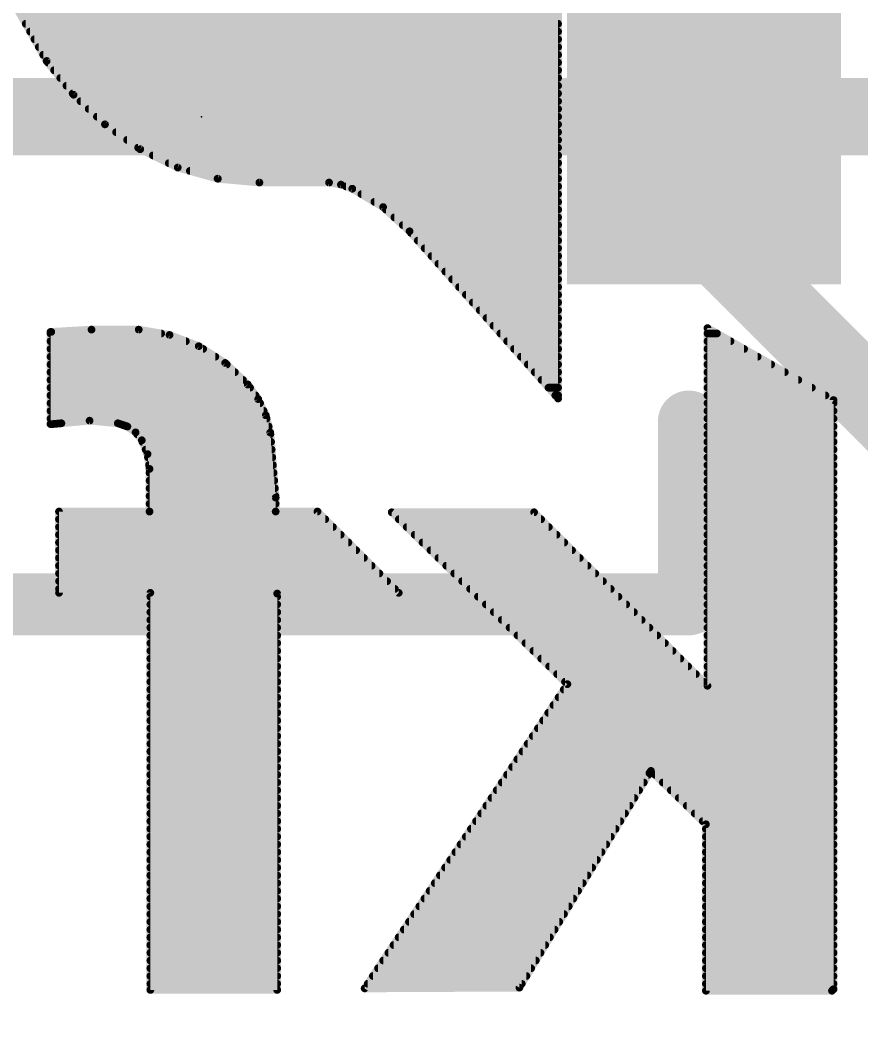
# Model space of a CAD drawing. Extents: x -0.1 to 29.3, y -0.1 to 15.4.
# Drawn here: x 15.914 to 18.675, y 8.476 to 11.748 of the extents above; entities that cross this region are included whole.
import ezdxf

# ---------------------------------------------------------------- set-up
doc = ezdxf.new("R2010")
doc.units = 0
for name, color, linetype in [('1', 12, 'CONTINUOUS'), ('16', 132, 'CONTINUOUS'), ('21', 41, 'CONTINUOUS'), ('22', 40, 'CONTINUOUS'), ('23', 53, 'CONTINUOUS')]:
    doc.layers.add(name, color=color, linetype=linetype)

# ---------------------------------------------------------------- blocks, each defined once
blk = doc.blocks.new('RECT')
blk.add_solid([(-0.5, -0.5), (0.5, -0.5), (-0.5, 0.5), (0.5, 0.5)])

msp = doc.modelspace()

# ---------------------------------------------------------------- linework, layer by layer
at = {"layer": '1', "const_width": 0.254}
msp.add_lwpolyline([(19.67, 11.43), (18.16, 11.43)], dxfattribs=at)
at = {"layer": '1', "const_width": 0.127}
msp.add_lwpolyline([(18.16, 11.4935, 1), (18.16, 11.3665)], format="xyb", dxfattribs=at)
at = {"layer": '16', "const_width": 0.254}
for points in [[(13.589, 11.43), (17.78, 11.43)], [(17.78, 11.43), (24.13, 5.08)]]:
    msp.add_lwpolyline(points, dxfattribs=at)
at = {"layer": '16', "const_width": 0.127}
for points in [[(17.8249, 11.4749, 1), (17.7351, 11.3851)], [(17.78, 11.3665, 1), (17.78, 11.4935)]]:
    msp.add_lwpolyline(points, format="xyb", dxfattribs=at)
at = {"layer": '21', "const_width": 0.2032}
for points in [[(18.11, 10.43), (18.11, 9.83)], [(18.11, 9.83), (14.91, 9.83)]]:
    msp.add_lwpolyline(points, dxfattribs=at)
at = {"layer": '21', "const_width": 0.1016}
for points in [[(18.1608, 10.43, 1), (18.0592, 10.43)], [(18.11, 9.7792, 1), (18.11, 9.8808)], [(18.0592, 9.83, 1), (18.1608, 9.83)]]:
    msp.add_lwpolyline(points, format="xyb", dxfattribs=at)
at = {"layer": '22', "const_width": 0.0254}
for points in [[(17.6809, 12.0218), (17.6809, 10.5054)], [(16.002, 11.6129), (15.9073, 11.781)], [(15.919, 11.7602), (17.6809, 11.7602)], [(15.9333, 11.7348), (17.6809, 11.7348)], [(15.9476, 11.7094), (17.6809, 11.7094)], [(15.962, 11.684), (17.6809, 11.684)], [(15.9763, 11.6586), (17.6809, 11.6586)], [(15.9906, 11.6332), (17.6809, 11.6332)], [(16.0904, 11.5022), (16.002, 11.6129)], [(16.0061, 11.6078), (17.6809, 11.6078)], [(16.0264, 11.5824), (17.6809, 11.5824)], [(16.0467, 11.557), (17.6809, 11.557)], [(16.067, 11.5316), (17.6809, 11.5316)], [(16.0873, 11.5062), (17.6809, 11.5062)], [(16.1936, 11.405), (16.0904, 11.5022)], [(16.1132, 11.4808), (17.6809, 11.4808)], [(16.1401, 11.4554), (17.6809, 11.4554)], [(16.1671, 11.43), (17.6809, 11.43)], [(16.3093, 11.3233), (16.1936, 11.405)], [(16.1942, 11.4046), (17.6809, 11.4046)], [(16.2301, 11.3792), (17.6809, 11.3792)], [(16.2661, 11.3538), (17.6809, 11.3538)], [(16.3021, 11.3284), (17.6809, 11.3284)], [(16.4323, 11.2633), (16.3093, 11.3233)], [(16.3509, 11.303), (17.6809, 11.303)], [(16.403, 11.2776), (17.6809, 11.2776)], [(16.5642, 11.2265), (16.4323, 11.2633)], [(16.4721, 11.2522), (17.6809, 11.2522)], [(16.5631, 11.2268), (17.6809, 11.2268)], [(16.7005, 11.2141), (16.5642, 11.2265)], [(16.9291, 11.2141), (16.7005, 11.2141)], [(16.9681, 11.2073), (16.9291, 11.2141)], [(17.0053, 11.1938), (16.9681, 11.2073)], [(16.9843, 11.2014), (17.6809, 11.2014)], [(17.1065, 11.1336), (17.0053, 11.1938)], [(17.0352, 11.176), (17.6809, 11.176)], [(17.078, 11.1506), (17.6809, 11.1506)], [(17.1933, 11.0541), (17.1065, 11.1336)], [(17.1157, 11.1252), (17.6809, 11.1252)], [(17.1434, 11.0998), (17.6809, 11.0998)], [(17.1711, 11.0744), (17.6809, 11.0744)], [(17.6809, 10.5054), (17.1933, 11.0541)], [(17.1978, 11.049), (17.6809, 11.049)], [(17.2204, 11.0236), (17.6809, 11.0236)], [(17.243, 10.9982), (17.6809, 10.9982)], [(17.2656, 10.9728), (17.6809, 10.9728)], [(17.2881, 10.9474), (17.6809, 10.9474)], [(17.3107, 10.922), (17.6809, 10.922)], [(17.3333, 10.8966), (17.6809, 10.8966)], [(17.3558, 10.8712), (17.6809, 10.8712)], [(17.3784, 10.8458), (17.6809, 10.8458)], [(17.401, 10.8204), (17.6809, 10.8204)], [(17.4236, 10.795), (17.6809, 10.795)], [(17.4461, 10.7696), (17.6809, 10.7696)], [(16.0172, 10.7239), (16.0147, 10.7239)], [(16.0147, 10.7239), (16.0147, 10.4216)], [(16.0147, 10.7188), (16.378, 10.7188)], [(16.1493, 10.7315), (16.0172, 10.7239)], [(16.3043, 10.7315), (16.1493, 10.7315)], [(16.4055, 10.7141), (16.3043, 10.7315)], [(17.4687, 10.7442), (17.6809, 10.7442)], [(17.4913, 10.7188), (17.6809, 10.7188)], [(18.5852, 10.5004), (18.1712, 10.7366)], [(18.1712, 10.7366), (18.1712, 9.5631)], [(18.1712, 10.7188), (18.2024, 10.7188)], [(16.0147, 10.6934), (16.4591, 10.6934)], [(16.5014, 10.6771), (16.4055, 10.7141)], [(17.5138, 10.6934), (17.6809, 10.6934)], [(18.1712, 10.6934), (18.2469, 10.6934)], [(16.0147, 10.668), (16.5158, 10.668)], [(16.5881, 10.6221), (16.5014, 10.6771)], [(17.5364, 10.668), (17.6809, 10.668)], [(18.1712, 10.668), (18.2914, 10.668)], [(16.0147, 10.6426), (16.5558, 10.6426)], [(16.6624, 10.5512), (16.5881, 10.6221)], [(17.559, 10.6426), (17.6809, 10.6426)], [(18.1712, 10.6426), (18.336, 10.6426)], [(16.0147, 10.6172), (16.5933, 10.6172)], [(16.0147, 10.5918), (16.6199, 10.5918)], [(17.5816, 10.6172), (17.6809, 10.6172)], [(17.6041, 10.5918), (17.6809, 10.5918)], [(18.1712, 10.6172), (18.3805, 10.6172)], [(18.1712, 10.5918), (18.425, 10.5918)], [(16.0147, 10.5664), (16.6465, 10.5664)], [(17.6267, 10.5664), (17.6809, 10.5664)], [(18.1712, 10.5664), (18.4695, 10.5664)], [(16.0147, 10.541), (16.6697, 10.541)], [(16.6964, 10.5035), (16.6624, 10.5512)], [(17.6493, 10.541), (17.6809, 10.541)], [(18.1712, 10.541), (18.514, 10.541)], [(16.0147, 10.5156), (16.6878, 10.5156)], [(16.0147, 10.4902), (16.7026, 10.4902)], [(16.7213, 10.4504), (16.6964, 10.5035)], [(17.6718, 10.5156), (17.6809, 10.5156)], [(18.1712, 10.5156), (18.5586, 10.5156)], [(18.1712, 10.4902), (18.5852, 10.4902)], [(18.5852, 8.5674), (18.5852, 10.5004)], [(16.0147, 10.4648), (16.7145, 10.4648)], [(18.1712, 10.4648), (18.5852, 10.4648)], [(16.0147, 10.4394), (16.7241, 10.4394)], [(16.0223, 10.4216), (16.0503, 10.4242)], [(16.0503, 10.4242), (16.143, 10.4328)], [(16.143, 10.4328), (16.2357, 10.4242)], [(16.2357, 10.4242), (16.267, 10.4135)], [(16.7361, 10.3937), (16.7213, 10.4504)], [(18.1712, 10.4394), (18.5852, 10.4394)], [(16.0147, 10.4216), (16.0223, 10.4216)], [(16.2655, 10.414), (16.7308, 10.414)], [(16.267, 10.4135), (16.294, 10.3943)], [(16.294, 10.3943), (16.3144, 10.3683)], [(16.7538, 10.1803), (16.7361, 10.3937)], [(18.1712, 10.414), (18.5852, 10.414)], [(16.2985, 10.3886), (16.7365, 10.3886)], [(16.3144, 10.3683), (16.3332, 10.3229)], [(16.3165, 10.3632), (16.7386, 10.3632)], [(18.1712, 10.3886), (18.5852, 10.3886)], [(18.1712, 10.3632), (18.5852, 10.3632)], [(16.327, 10.3378), (16.7407, 10.3378)], [(18.1712, 10.3378), (18.5852, 10.3378)], [(16.3332, 10.3229), (16.3398, 10.2743)], [(16.3346, 10.3124), (16.7428, 10.3124)], [(18.1712, 10.3124), (18.5852, 10.3124)], [(16.3381, 10.287), (16.7449, 10.287)], [(16.3398, 10.2743), (16.3398, 10.1346)], [(16.3398, 10.2616), (16.7471, 10.2616)], [(18.1712, 10.287), (18.5852, 10.287)], [(18.1712, 10.2616), (18.5852, 10.2616)], [(16.3398, 10.2362), (16.7492, 10.2362)], [(18.1712, 10.2362), (18.5852, 10.2362)], [(16.3398, 10.2108), (16.7513, 10.2108)], [(18.1712, 10.2108), (18.5852, 10.2108)], [(16.3398, 10.1854), (16.7534, 10.1854)], [(16.7538, 10.1346), (16.7538, 10.1803)], [(18.1712, 10.1854), (18.5852, 10.1854)], [(16.3398, 10.1346), (16.0426, 10.1346)], [(16.0426, 10.1346), (16.0426, 9.8679)], [(16.3398, 10.16), (16.7538, 10.16)], [(16.3398, 10.1346), (16.7538, 10.1346)], [(16.891, 10.1346), (16.7538, 10.1346)], [(17.1577, 9.8679), (16.891, 10.1346)], [(17.6022, 10.1321), (17.1348, 10.1321)], [(17.1348, 10.1321), (17.7114, 9.5682)], [(18.1712, 9.5631), (17.6022, 10.1321)], [(18.1712, 10.16), (18.5852, 10.16)], [(18.1712, 10.1346), (18.5852, 10.1346)], [(16.0426, 10.1092), (16.9164, 10.1092)], [(17.1582, 10.1092), (17.6251, 10.1092)], [(18.1712, 10.1092), (18.5852, 10.1092)], [(16.0426, 10.0838), (16.9418, 10.0838)], [(17.1842, 10.0838), (17.6505, 10.0838)], [(18.1712, 10.0838), (18.5852, 10.0838)], [(16.0426, 10.0584), (16.9672, 10.0584)], [(16.0426, 10.033), (16.9926, 10.033)], [(17.2102, 10.0584), (17.6759, 10.0584)], [(17.2361, 10.033), (17.7013, 10.033)], [(18.1712, 10.0584), (18.5852, 10.0584)], [(18.1712, 10.033), (18.5852, 10.033)], [(16.0426, 10.0076), (17.018, 10.0076)], [(17.2621, 10.0076), (17.7267, 10.0076)], [(18.1712, 10.0076), (18.5852, 10.0076)], [(16.0426, 9.9822), (17.0434, 9.9822)], [(17.2881, 9.9822), (17.7521, 9.9822)], [(18.1712, 9.9822), (18.5852, 9.9822)], [(16.0426, 9.9568), (17.0688, 9.9568)], [(17.314, 9.9568), (17.7775, 9.9568)], [(18.1712, 9.9568), (18.5852, 9.9568)], [(16.0426, 9.9314), (17.0942, 9.9314)], [(16.0426, 9.906), (17.1196, 9.906)], [(17.34, 9.9314), (17.8029, 9.9314)], [(17.366, 9.906), (17.8283, 9.906)], [(18.1712, 9.9314), (18.5852, 9.9314)], [(18.1712, 9.906), (18.5852, 9.906)], [(16.0426, 9.8806), (17.145, 9.8806)], [(16.0426, 9.8679), (16.3424, 9.8679)], [(16.3424, 9.8679), (16.3424, 8.5649)], [(16.7589, 9.8654), (17.1577, 9.8679)], [(17.392, 9.8806), (17.8537, 9.8806)], [(18.1712, 9.8806), (18.5852, 9.8806)], [(16.3424, 9.8552), (16.7589, 9.8552)], [(16.7589, 8.5649), (16.7589, 9.8654)], [(17.4179, 9.8552), (17.8791, 9.8552)], [(18.1712, 9.8552), (18.5852, 9.8552)], [(16.3424, 9.8298), (16.7589, 9.8298)], [(16.3424, 9.8044), (16.7589, 9.8044)], [(17.4439, 9.8298), (17.9045, 9.8298)], [(17.4699, 9.8044), (17.9299, 9.8044)], [(18.1712, 9.8298), (18.5852, 9.8298)], [(18.1712, 9.8044), (18.5852, 9.8044)], [(16.3424, 9.779), (16.7589, 9.779)], [(17.4959, 9.779), (17.9553, 9.779)], [(18.1712, 9.779), (18.5852, 9.779)], [(16.3424, 9.7536), (16.7589, 9.7536)], [(17.5218, 9.7536), (17.9807, 9.7536)], [(18.1712, 9.7536), (18.5852, 9.7536)], [(16.3424, 9.7282), (16.7589, 9.7282)], [(17.5478, 9.7282), (18.0061, 9.7282)], [(18.1712, 9.7282), (18.5852, 9.7282)], [(16.3424, 9.7028), (16.7589, 9.7028)], [(16.3424, 9.6774), (16.7589, 9.6774)], [(17.5738, 9.7028), (18.0315, 9.7028)], [(17.5997, 9.6774), (18.0569, 9.6774)], [(18.1712, 9.7028), (18.5852, 9.7028)], [(18.1712, 9.6774), (18.5852, 9.6774)], [(16.3424, 9.652), (16.7589, 9.652)], [(17.6257, 9.652), (18.0823, 9.652)], [(18.1712, 9.652), (18.5852, 9.652)], [(16.3424, 9.6266), (16.7589, 9.6266)], [(17.6517, 9.6266), (18.1077, 9.6266)], [(18.1712, 9.6266), (18.5852, 9.6266)], [(16.3424, 9.6012), (16.7589, 9.6012)], [(16.3424, 9.5758), (16.7589, 9.5758)], [(17.6777, 9.6012), (18.1331, 9.6012)], [(17.7036, 9.5758), (18.1585, 9.5758)], [(18.1712, 9.6012), (18.5852, 9.6012)], [(18.1712, 9.5758), (18.5852, 9.5758)], [(16.3424, 9.5504), (16.7589, 9.5504)], [(17.7114, 9.5682), (17.0459, 8.57)], [(17.6995, 9.5504), (18.5852, 9.5504)], [(16.3424, 9.525), (16.7589, 9.525)], [(17.6826, 9.525), (18.5852, 9.525)], [(16.3424, 9.4996), (16.7589, 9.4996)], [(17.6657, 9.4996), (18.5852, 9.4996)], [(16.3424, 9.4742), (16.7589, 9.4742)], [(16.3424, 9.4488), (16.7589, 9.4488)], [(17.6318, 9.4488), (18.5852, 9.4488)], [(17.6487, 9.4742), (18.5852, 9.4742)], [(16.3424, 9.4234), (16.7589, 9.4234)], [(17.6149, 9.4234), (18.5852, 9.4234)], [(16.3424, 9.398), (16.7589, 9.398)], [(17.5979, 9.398), (18.5852, 9.398)], [(16.3424, 9.3726), (16.7589, 9.3726)], [(16.3424, 9.3472), (16.7589, 9.3472)], [(17.5641, 9.3472), (18.5852, 9.3472)], [(17.581, 9.3726), (18.5852, 9.3726)], [(16.3424, 9.3218), (16.7589, 9.3218)], [(17.5471, 9.3218), (18.5852, 9.3218)], [(16.3424, 9.2964), (16.7589, 9.2964)], [(17.5302, 9.2964), (18.5852, 9.2964)], [(17.9807, 9.2761), (17.9857, 9.2837)], [(17.9857, 9.2837), (18.1661, 9.1084)], [(16.3424, 9.271), (16.7589, 9.271)], [(17.5133, 9.271), (17.9776, 9.271)], [(17.5539, 8.5725), (17.9807, 9.2761)], [(17.9988, 9.271), (18.5852, 9.271)], [(16.3424, 9.2456), (16.7589, 9.2456)], [(16.3424, 9.2202), (16.7589, 9.2202)], [(17.4794, 9.2202), (17.9468, 9.2202)], [(17.4963, 9.2456), (17.9622, 9.2456)], [(18.0249, 9.2456), (18.5852, 9.2456)], [(18.051, 9.2202), (18.5852, 9.2202)], [(16.3424, 9.1948), (16.7589, 9.1948)], [(17.4625, 9.1948), (17.9314, 9.1948)], [(18.0772, 9.1948), (18.5852, 9.1948)], [(16.3424, 9.1694), (16.7589, 9.1694)], [(17.4455, 9.1694), (17.916, 9.1694)], [(18.1033, 9.1694), (18.5852, 9.1694)], [(16.3424, 9.144), (16.7589, 9.144)], [(16.3424, 9.1186), (16.7589, 9.1186)], [(17.4117, 9.1186), (17.8852, 9.1186)], [(17.4286, 9.144), (17.9006, 9.144)], [(18.1295, 9.144), (18.5852, 9.144)], [(18.1556, 9.1186), (18.5852, 9.1186)], [(16.3424, 9.0932), (16.7589, 9.0932)], [(17.3947, 9.0932), (17.8698, 9.0932)], [(18.1661, 9.1084), (18.1661, 8.5623)], [(18.1661, 9.0932), (18.5852, 9.0932)], [(16.3424, 9.0678), (16.7589, 9.0678)], [(17.3778, 9.0678), (17.8543, 9.0678)], [(18.1661, 9.0678), (18.5852, 9.0678)], [(16.3424, 9.0424), (16.7589, 9.0424)], [(16.3424, 9.017), (16.7589, 9.017)], [(17.3439, 9.017), (17.8235, 9.017)], [(17.3608, 9.0424), (17.8389, 9.0424)], [(18.1661, 9.0424), (18.5852, 9.0424)], [(18.1661, 9.017), (18.5852, 9.017)], [(16.3424, 8.9916), (16.7589, 8.9916)], [(17.327, 8.9916), (17.8081, 8.9916)], [(18.1661, 8.9916), (18.5852, 8.9916)], [(16.3424, 8.9662), (16.7589, 8.9662)], [(17.31, 8.9662), (17.7927, 8.9662)], [(18.1661, 8.9662), (18.5852, 8.9662)], [(16.3424, 8.9408), (16.7589, 8.9408)], [(17.2931, 8.9408), (17.7773, 8.9408)], [(18.1661, 8.9408), (18.5852, 8.9408)], [(16.3424, 8.9154), (16.7589, 8.9154)], [(16.3424, 8.89), (16.7589, 8.89)], [(17.2592, 8.89), (17.7465, 8.89)], [(17.2762, 8.9154), (17.7619, 8.9154)], [(18.1661, 8.9154), (18.5852, 8.9154)], [(18.1661, 8.89), (18.5852, 8.89)], [(16.3424, 8.8646), (16.7589, 8.8646)], [(17.2423, 8.8646), (17.7311, 8.8646)], [(18.1661, 8.8646), (18.5852, 8.8646)], [(16.3424, 8.8392), (16.7589, 8.8392)], [(17.2254, 8.8392), (17.7157, 8.8392)], [(18.1661, 8.8392), (18.5852, 8.8392)], [(16.3424, 8.8138), (16.7589, 8.8138)], [(16.3424, 8.7884), (16.7589, 8.7884)], [(17.1915, 8.7884), (17.6849, 8.7884)], [(17.2084, 8.8138), (17.7003, 8.8138)], [(18.1661, 8.8138), (18.5852, 8.8138)], [(18.1661, 8.7884), (18.5852, 8.7884)], [(16.3424, 8.763), (16.7589, 8.763)], [(17.1746, 8.763), (17.6695, 8.763)], [(18.1661, 8.763), (18.5852, 8.763)], [(16.3424, 8.7376), (16.7589, 8.7376)], [(17.1576, 8.7376), (17.654, 8.7376)], [(18.1661, 8.7376), (18.5852, 8.7376)], [(16.3424, 8.7122), (16.7589, 8.7122)], [(17.1407, 8.7122), (17.6386, 8.7122)], [(18.1661, 8.7122), (18.5852, 8.7122)], [(16.3424, 8.6868), (16.7589, 8.6868)], [(16.3424, 8.6614), (16.7589, 8.6614)], [(17.1068, 8.6614), (17.6078, 8.6614)], [(17.1238, 8.6868), (17.6232, 8.6868)], [(18.1661, 8.6868), (18.5852, 8.6868)], [(18.1661, 8.6614), (18.5852, 8.6614)], [(16.3424, 8.636), (16.7589, 8.636)], [(17.0899, 8.636), (17.5924, 8.636)], [(18.1661, 8.636), (18.5852, 8.636)], [(16.3424, 8.6106), (16.7589, 8.6106)], [(17.073, 8.6106), (17.577, 8.6106)], [(18.1661, 8.6106), (18.5852, 8.6106)], [(16.3424, 8.5852), (16.7589, 8.5852)], [(16.3424, 8.5649), (16.7589, 8.5649)], [(17.0459, 8.57), (17.5539, 8.5725)], [(17.056, 8.5852), (17.5616, 8.5852)], [(18.1661, 8.5852), (18.5852, 8.5852)], [(18.1661, 8.5623), (18.5801, 8.5623)], [(18.5801, 8.5623), (18.5852, 8.5674)]]:
    msp.add_lwpolyline(points, dxfattribs=at)
at = {"layer": '22', "const_width": 0.0127}
for points in [[(15.9333, 11.7411, 1), (15.9333, 11.7285)], [(17.6809, 11.7285, 1), (17.6809, 11.7411)], [(15.9476, 11.7157, 1), (15.9476, 11.7031)], [(17.6809, 11.7031, 1), (17.6809, 11.7157)], [(15.962, 11.6904, 1), (15.962, 11.6777)], [(17.6809, 11.6777, 1), (17.6809, 11.6904)], [(15.9763, 11.6649, 1), (15.9763, 11.6523)], [(17.6809, 11.6523, 1), (17.6809, 11.6649)], [(15.9906, 11.6395, 1), (15.9906, 11.6269)], [(16.007, 11.6169, 1), (15.997, 11.6089)], [(15.9965, 11.6098, 1), (16.0075, 11.616)], [(16.0061, 11.6142, 1), (16.0061, 11.6015)], [(17.6809, 11.6269, 1), (17.6809, 11.6395)], [(17.6809, 11.6015, 1), (17.6809, 11.6142)], [(16.0264, 11.5887, 1), (16.0264, 11.5761)], [(17.6809, 11.5761, 1), (17.6809, 11.5887)], [(16.0467, 11.5633, 1), (16.0467, 11.5507)], [(17.6809, 11.5507, 1), (17.6809, 11.5633)], [(16.067, 11.538, 1), (16.067, 11.5253)], [(16.0873, 11.5125, 1), (16.0873, 11.4999)], [(17.6809, 11.5253, 1), (17.6809, 11.538)], [(17.6809, 11.4999, 1), (17.6809, 11.5125)], [(16.0948, 11.5068, 1), (16.0861, 11.4976)], [(16.0855, 11.4982, 1), (16.0954, 11.5062)], [(16.1132, 11.4871, 1), (16.1132, 11.4745)], [(17.6809, 11.4745, 1), (17.6809, 11.4871)], [(16.1401, 11.4618, 1), (16.1401, 11.4491)], [(17.6809, 11.4491, 1), (17.6809, 11.4618)], [(16.1671, 11.4363, 1), (16.1671, 11.4237)], [(16.1972, 11.4102, 1), (16.1899, 11.3998)], [(17.6809, 11.4237, 1), (17.6809, 11.4363)], [(16.1942, 11.4109, 1), (16.1942, 11.3983)], [(16.1892, 11.4004, 1), (16.1979, 11.4097)], [(16.2301, 11.3856, 1), (16.2301, 11.3729)], [(17.6809, 11.3983, 1), (17.6809, 11.4109)], [(17.6809, 11.3729, 1), (17.6809, 11.3856)], [(16.2661, 11.3601, 1), (16.2661, 11.3475)], [(17.6809, 11.3475, 1), (17.6809, 11.3601)], [(16.3021, 11.3347, 1), (16.3021, 11.3221)], [(16.3121, 11.329, 1), (16.3065, 11.3176)], [(16.3056, 11.3181, 1), (16.313, 11.3285)], [(17.6809, 11.3221, 1), (17.6809, 11.3347)], [(16.3509, 11.3094, 1), (16.3509, 11.2967)], [(16.403, 11.284, 1), (16.403, 11.2713)], [(17.6809, 11.2967, 1), (17.6809, 11.3094)], [(17.6809, 11.2713, 1), (17.6809, 11.284)], [(16.434, 11.2694, 1), (16.4306, 11.2572)], [(16.4296, 11.2576, 1), (16.4351, 11.269)], [(16.4721, 11.2585, 1), (16.4721, 11.2459)], [(17.6809, 11.2459, 1), (17.6809, 11.2585)], [(16.5631, 11.2332, 1), (16.5631, 11.2205)], [(16.5648, 11.2328, 1), (16.5636, 11.2202)], [(16.5625, 11.2204, 1), (16.5659, 11.2326)], [(16.7005, 11.2204, 1), (16.7005, 11.2078)], [(16.6999, 11.2078, 1), (16.7011, 11.2204)], [(16.9302, 11.2204, 1), (16.928, 11.2078)], [(16.9291, 11.2078, 1), (16.9291, 11.2204)], [(17.6809, 11.2205, 1), (17.6809, 11.2332)], [(16.9702, 11.2132, 1), (16.9659, 11.2013)], [(16.967, 11.201, 1), (16.9692, 11.2135)], [(16.9843, 11.2078, 1), (16.9843, 11.1951)], [(17.0085, 11.1993, 1), (17.0021, 11.1883)], [(17.0031, 11.1878, 1), (17.0075, 11.1998)], [(17.0352, 11.1823, 1), (17.0352, 11.1697)], [(17.6809, 11.1951, 1), (17.6809, 11.2078)], [(17.6809, 11.1697, 1), (17.6809, 11.1823)], [(17.078, 11.157, 1), (17.078, 11.1443)], [(17.6809, 11.1443, 1), (17.6809, 11.157)], [(17.1108, 11.1383, 1), (17.1022, 11.1289)], [(17.1032, 11.1282, 1), (17.1097, 11.1391)], [(17.1157, 11.1316, 1), (17.1157, 11.1189)], [(17.6809, 11.1189, 1), (17.6809, 11.1316)], [(17.1434, 11.1061, 1), (17.1434, 11.0935)], [(17.6809, 11.0935, 1), (17.6809, 11.1061)], [(17.1711, 11.0808, 1), (17.1711, 11.0681)], [(17.198, 11.0583, 1), (17.1886, 11.0499)], [(17.189, 11.0494, 1), (17.1976, 11.0588)], [(17.1978, 11.0554, 1), (17.1978, 11.0427)], [(17.6809, 11.0681, 1), (17.6809, 11.0808)], [(17.6809, 11.0427, 1), (17.6809, 11.0554)], [(17.2204, 11.0299, 1), (17.2204, 11.0173)], [(17.6809, 11.0173, 1), (17.6809, 11.0299)], [(17.243, 11.0046, 1), (17.243, 10.9919)], [(17.6809, 10.9919, 1), (17.6809, 11.0046)], [(17.2656, 10.9792, 1), (17.2656, 10.9665)], [(17.2881, 10.9537, 1), (17.2881, 10.9411)], [(17.6809, 10.9665, 1), (17.6809, 10.9792)], [(17.6809, 10.9411, 1), (17.6809, 10.9537)], [(17.3107, 10.9284, 1), (17.3107, 10.9157)], [(17.6809, 10.9157, 1), (17.6809, 10.9284)], [(17.3333, 10.903, 1), (17.3333, 10.8903)], [(17.6809, 10.8903, 1), (17.6809, 10.903)], [(17.3558, 10.8775, 1), (17.3558, 10.8649)], [(17.6809, 10.8649, 1), (17.6809, 10.8775)], [(17.3784, 10.8521, 1), (17.3784, 10.8395)], [(17.401, 10.8268, 1), (17.401, 10.8141)], [(17.6809, 10.8395, 1), (17.6809, 10.8521)], [(17.6809, 10.8141, 1), (17.6809, 10.8268)], [(17.4236, 10.8013, 1), (17.4236, 10.7887)], [(17.6809, 10.7887, 1), (17.6809, 10.8013)], [(17.4461, 10.7759, 1), (17.4461, 10.7633)], [(17.6809, 10.7633, 1), (17.6809, 10.7759)], [(16.0211, 10.7239, 1), (16.0084, 10.7239)], [(16.0147, 10.7302, 1), (16.0147, 10.7176)], [(16.0147, 10.7251, 1), (16.0147, 10.7125)], [(16.0168, 10.7302, 1), (16.0176, 10.7176)], [(16.0172, 10.7176, 1), (16.0172, 10.7302)], [(16.1493, 10.7378, 1), (16.1493, 10.7252)], [(16.1497, 10.7252, 1), (16.1489, 10.7378)], [(16.3054, 10.7378, 1), (16.3032, 10.7252)], [(16.3043, 10.7252, 1), (16.3043, 10.7378)], [(16.378, 10.7125, 1), (16.378, 10.7251)], [(17.4687, 10.7506, 1), (17.4687, 10.7379)], [(17.4913, 10.7251, 1), (17.4913, 10.7125)], [(17.6809, 10.7379, 1), (17.6809, 10.7506)], [(17.6809, 10.7125, 1), (17.6809, 10.7251)], [(18.1743, 10.7421, 1), (18.1681, 10.7311)], [(18.1776, 10.7366, 1), (18.1649, 10.7366)], [(18.1712, 10.7251, 1), (18.1712, 10.7125)], [(18.2024, 10.7125, 1), (18.2024, 10.7251)], [(16.0147, 10.6997, 1), (16.0147, 10.6871)], [(16.4078, 10.72, 1), (16.4032, 10.7081)], [(16.4044, 10.7078, 1), (16.4066, 10.7203)], [(16.4591, 10.6871, 1), (16.4591, 10.6997)], [(17.5138, 10.6997, 1), (17.5138, 10.6871)], [(17.6809, 10.6871, 1), (17.6809, 10.6997)], [(18.1712, 10.6997, 1), (18.1712, 10.6871)], [(18.2469, 10.6871, 1), (18.2469, 10.6997)], [(16.0147, 10.6744, 1), (16.0147, 10.6617)], [(16.5048, 10.6825, 1), (16.498, 10.6718)], [(16.4991, 10.6712, 1), (16.5036, 10.6831)], [(16.5158, 10.6617, 1), (16.5158, 10.6744)], [(17.5364, 10.6744, 1), (17.5364, 10.6617)], [(17.6809, 10.6617, 1), (17.6809, 10.6744)], [(18.1712, 10.6744, 1), (18.1712, 10.6617)], [(18.2914, 10.6617, 1), (18.2914, 10.6744)], [(16.0147, 10.6489, 1), (16.0147, 10.6363)], [(16.5558, 10.6363, 1), (16.5558, 10.6489)], [(16.5925, 10.6267, 1), (16.5837, 10.6175)], [(16.5847, 10.6168, 1), (16.5915, 10.6275)], [(17.559, 10.6489, 1), (17.559, 10.6363)], [(17.6809, 10.6363, 1), (17.6809, 10.6489)], [(18.1712, 10.6489, 1), (18.1712, 10.6363)], [(18.336, 10.6363, 1), (18.336, 10.6489)], [(16.0147, 10.5982, 1), (16.0147, 10.5855)], [(16.0147, 10.6235, 1), (16.0147, 10.6109)], [(16.5933, 10.6109, 1), (16.5933, 10.6235)], [(16.6199, 10.5855, 1), (16.6199, 10.5982)], [(17.5816, 10.6235, 1), (17.5816, 10.6109)], [(17.6041, 10.5982, 1), (17.6041, 10.5855)], [(17.6809, 10.6109, 1), (17.6809, 10.6235)], [(17.6809, 10.5855, 1), (17.6809, 10.5982)], [(18.1712, 10.6235, 1), (18.1712, 10.6109)], [(18.1712, 10.5982, 1), (18.1712, 10.5855)], [(18.3805, 10.6109, 1), (18.3805, 10.6235)], [(18.425, 10.5855, 1), (18.425, 10.5982)], [(16.0147, 10.5727, 1), (16.0147, 10.5601)], [(16.6465, 10.5601, 1), (16.6465, 10.5727)], [(17.6267, 10.5727, 1), (17.6267, 10.5601)], [(17.6809, 10.5601, 1), (17.6809, 10.5727)], [(18.1712, 10.5727, 1), (18.1712, 10.5601)], [(18.4695, 10.5601, 1), (18.4695, 10.5727)], [(16.0147, 10.5473, 1), (16.0147, 10.5347)], [(16.6676, 10.5549, 1), (16.6572, 10.5475)], [(16.658, 10.5466, 1), (16.6668, 10.5558)], [(16.6697, 10.5347, 1), (16.6697, 10.5473)], [(17.6493, 10.5473, 1), (17.6493, 10.5347)], [(17.6809, 10.5347, 1), (17.6809, 10.5473)], [(18.1712, 10.5473, 1), (18.1712, 10.5347)], [(18.514, 10.5347, 1), (18.514, 10.5473)], [(16.0147, 10.522, 1), (16.0147, 10.5093)], [(16.0147, 10.4965, 1), (16.0147, 10.4839)], [(16.6878, 10.5093, 1), (16.6878, 10.522)], [(16.7022, 10.5062, 1), (16.6907, 10.5008)], [(16.6912, 10.4998, 1), (16.7016, 10.5072)], [(16.7026, 10.4839, 1), (16.7026, 10.4965)], [(17.6718, 10.522, 1), (17.6718, 10.5093)], [(17.6745, 10.5054, 1), (17.6873, 10.5054)], [(17.6762, 10.5012, 1), (17.6856, 10.5096)], [(17.6809, 10.5093, 1), (17.6809, 10.522)], [(18.1712, 10.522, 1), (18.1712, 10.5093)], [(18.1712, 10.4965, 1), (18.1712, 10.4839)], [(18.5586, 10.5093, 1), (18.5586, 10.522)], [(18.5916, 10.5004, 1), (18.5788, 10.5004)], [(18.5821, 10.4949, 1), (18.5883, 10.5059)], [(18.5852, 10.4839, 1), (18.5852, 10.4965)], [(16.0147, 10.4711, 1), (16.0147, 10.4585)], [(16.7145, 10.4585, 1), (16.7145, 10.4711)], [(18.1712, 10.4711, 1), (18.1712, 10.4585)], [(18.5852, 10.4585, 1), (18.5852, 10.4711)], [(16.0147, 10.4458, 1), (16.0147, 10.4331)], [(16.0497, 10.4305, 1), (16.0509, 10.4179)], [(16.0509, 10.4179, 1), (16.0497, 10.4305)], [(16.1436, 10.4391, 1), (16.1424, 10.4265)], [(16.1436, 10.4265, 1), (16.1424, 10.4391)], [(16.2378, 10.4302, 1), (16.2336, 10.4182)], [(16.2351, 10.4179, 1), (16.2363, 10.4305)], [(16.7274, 10.452, 1), (16.7151, 10.4488)], [(16.7155, 10.4477, 1), (16.727, 10.4531)], [(16.7241, 10.4331, 1), (16.7241, 10.4458)], [(18.1712, 10.4458, 1), (18.1712, 10.4331)], [(18.5852, 10.4331, 1), (18.5852, 10.4458)], [(16.0147, 10.4279, 1), (16.0147, 10.4153)], [(16.0084, 10.4216, 1), (16.0211, 10.4216)], [(16.0217, 10.4279, 1), (16.0229, 10.4153)], [(16.0223, 10.4153, 1), (16.0223, 10.4279)], [(16.2655, 10.4203, 1), (16.2655, 10.4077)], [(16.2707, 10.4187, 1), (16.2633, 10.4083)], [(16.265, 10.4075, 1), (16.2691, 10.4195)], [(16.299, 10.3983, 1), (16.289, 10.3904)], [(16.2903, 10.3892, 1), (16.2977, 10.3995)], [(16.7424, 10.3942, 1), (16.7298, 10.3932)], [(16.7308, 10.4077, 1), (16.7308, 10.4203)], [(18.1712, 10.4203, 1), (18.1712, 10.4077)], [(18.5852, 10.4077, 1), (18.5852, 10.4203)], [(16.2985, 10.3949, 1), (16.2985, 10.3823)], [(16.3203, 10.3707, 1), (16.3085, 10.3659)], [(16.3094, 10.3644, 1), (16.3194, 10.3722)], [(16.3165, 10.3696, 1), (16.3165, 10.3569)], [(16.73, 10.3921, 1), (16.7422, 10.3953)], [(16.7365, 10.3823, 1), (16.7365, 10.3949)], [(16.7386, 10.3569, 1), (16.7386, 10.3696)], [(18.1712, 10.3949, 1), (18.1712, 10.3823)], [(18.1712, 10.3696, 1), (18.1712, 10.3569)], [(18.5852, 10.3823, 1), (18.5852, 10.3949)], [(18.5852, 10.3569, 1), (18.5852, 10.3696)], [(16.327, 10.3441, 1), (16.327, 10.3315)], [(16.7407, 10.3315, 1), (16.7407, 10.3441)], [(18.1712, 10.3441, 1), (18.1712, 10.3315)], [(18.5852, 10.3315, 1), (18.5852, 10.3441)], [(16.3395, 10.3238, 1), (16.3269, 10.3221)], [(16.3273, 10.3205, 1), (16.339, 10.3254)], [(16.3346, 10.3187, 1), (16.3346, 10.3061)], [(16.7428, 10.3061, 1), (16.7428, 10.3187)], [(18.1712, 10.3187, 1), (18.1712, 10.3061)], [(18.5852, 10.3061, 1), (18.5852, 10.3187)], [(16.3381, 10.2934, 1), (16.3381, 10.2807)], [(16.3462, 10.2743, 1), (16.3334, 10.2743)], [(16.3335, 10.2734, 1), (16.3461, 10.2752)], [(16.3398, 10.2679, 1), (16.3398, 10.2553)], [(16.7449, 10.2807, 1), (16.7449, 10.2934)], [(16.7471, 10.2553, 1), (16.7471, 10.2679)], [(18.1712, 10.2934, 1), (18.1712, 10.2807)], [(18.1712, 10.2679, 1), (18.1712, 10.2553)], [(18.5852, 10.2807, 1), (18.5852, 10.2934)], [(18.5852, 10.2553, 1), (18.5852, 10.2679)], [(16.3398, 10.2425, 1), (16.3398, 10.2299)], [(16.7492, 10.2299, 1), (16.7492, 10.2425)], [(18.1712, 10.2425, 1), (18.1712, 10.2299)], [(18.5852, 10.2299, 1), (18.5852, 10.2425)], [(16.3398, 10.2172, 1), (16.3398, 10.2045)], [(16.7513, 10.2045, 1), (16.7513, 10.2172)], [(18.1712, 10.2172, 1), (18.1712, 10.2045)], [(18.5852, 10.2045, 1), (18.5852, 10.2172)], [(16.3398, 10.1918, 1), (16.3398, 10.1791)], [(16.7602, 10.1803, 1), (16.7475, 10.1803)], [(16.7475, 10.1798, 1), (16.7601, 10.1808)], [(16.7534, 10.1791, 1), (16.7534, 10.1918)], [(18.1712, 10.1918, 1), (18.1712, 10.1791)], [(18.5852, 10.1791, 1), (18.5852, 10.1918)], [(16.049, 10.1346, 1), (16.0362, 10.1346)], [(16.0426, 10.141, 1), (16.0426, 10.1283)], [(16.3398, 10.1663, 1), (16.3398, 10.1537)], [(16.3398, 10.141, 1), (16.3398, 10.1283)], [(16.3398, 10.1283, 1), (16.3398, 10.141)], [(16.7538, 10.141, 1), (16.7538, 10.1283)], [(16.7538, 10.1537, 1), (16.7538, 10.1663)], [(16.7538, 10.1283, 1), (16.7538, 10.141)], [(16.8955, 10.1391, 1), (16.8865, 10.1301)], [(16.891, 10.1283, 1), (16.891, 10.141)], [(17.1348, 10.1385, 1), (17.1348, 10.1258)], [(17.1392, 10.1366, 1), (17.1304, 10.1276)], [(17.6067, 10.1366, 1), (17.5977, 10.1276)], [(17.6022, 10.1258, 1), (17.6022, 10.1385)], [(18.1712, 10.1663, 1), (18.1712, 10.1537)], [(18.1712, 10.141, 1), (18.1712, 10.1283)], [(18.5852, 10.1537, 1), (18.5852, 10.1663)], [(18.5852, 10.1283, 1), (18.5852, 10.141)], [(16.0426, 10.1156, 1), (16.0426, 10.1029)], [(16.3334, 10.1346, 1), (16.3462, 10.1346)], [(16.7475, 10.1346, 1), (16.7602, 10.1346)], [(16.9164, 10.1029, 1), (16.9164, 10.1156)], [(17.1582, 10.1156, 1), (17.1582, 10.1029)], [(17.6251, 10.1029, 1), (17.6251, 10.1156)], [(18.1712, 10.1156, 1), (18.1712, 10.1029)], [(18.5852, 10.1029, 1), (18.5852, 10.1156)], [(16.0426, 10.0901, 1), (16.0426, 10.0775)], [(16.9418, 10.0775, 1), (16.9418, 10.0901)], [(17.1842, 10.0901, 1), (17.1842, 10.0775)], [(17.6505, 10.0775, 1), (17.6505, 10.0901)], [(18.1712, 10.0901, 1), (18.1712, 10.0775)], [(18.5852, 10.0775, 1), (18.5852, 10.0901)], [(16.0426, 10.0648, 1), (16.0426, 10.0521)], [(16.0426, 10.0394, 1), (16.0426, 10.0267)], [(16.9672, 10.0521, 1), (16.9672, 10.0648)], [(16.9926, 10.0267, 1), (16.9926, 10.0394)], [(17.2102, 10.0648, 1), (17.2102, 10.0521)], [(17.2361, 10.0394, 1), (17.2361, 10.0267)], [(17.6759, 10.0521, 1), (17.6759, 10.0648)], [(17.7013, 10.0267, 1), (17.7013, 10.0394)], [(18.1712, 10.0648, 1), (18.1712, 10.0521)], [(18.1712, 10.0394, 1), (18.1712, 10.0267)], [(18.5852, 10.0521, 1), (18.5852, 10.0648)], [(18.5852, 10.0267, 1), (18.5852, 10.0394)], [(16.0426, 10.0139, 1), (16.0426, 10.0013)], [(17.018, 10.0013, 1), (17.018, 10.0139)], [(17.2621, 10.0139, 1), (17.2621, 10.0013)], [(17.7267, 10.0013, 1), (17.7267, 10.0139)], [(18.1712, 10.0139, 1), (18.1712, 10.0013)], [(18.5852, 10.0013, 1), (18.5852, 10.0139)], [(16.0426, 9.9886, 1), (16.0426, 9.9759)], [(17.0434, 9.9759, 1), (17.0434, 9.9886)], [(17.2881, 9.9886, 1), (17.2881, 9.9759)], [(17.7521, 9.9759, 1), (17.7521, 9.9886)], [(18.1712, 9.9886, 1), (18.1712, 9.9759)], [(18.5852, 9.9759, 1), (18.5852, 9.9886)], [(16.0426, 9.9632, 1), (16.0426, 9.9505)], [(17.0688, 9.9505, 1), (17.0688, 9.9632)], [(17.314, 9.9632, 1), (17.314, 9.9505)], [(17.7775, 9.9505, 1), (17.7775, 9.9632)], [(18.1712, 9.9632, 1), (18.1712, 9.9505)], [(18.5852, 9.9505, 1), (18.5852, 9.9632)], [(16.0426, 9.9377, 1), (16.0426, 9.9251)], [(16.0426, 9.9123, 1), (16.0426, 9.8997)], [(17.0942, 9.9251, 1), (17.0942, 9.9377)], [(17.1196, 9.8997, 1), (17.1196, 9.9123)], [(17.34, 9.9377, 1), (17.34, 9.9251)], [(17.366, 9.9123, 1), (17.366, 9.8997)], [(17.8029, 9.9251, 1), (17.8029, 9.9377)], [(17.8283, 9.8997, 1), (17.8283, 9.9123)], [(18.1712, 9.9377, 1), (18.1712, 9.9251)], [(18.1712, 9.9123, 1), (18.1712, 9.8997)], [(18.5852, 9.9251, 1), (18.5852, 9.9377)], [(18.5852, 9.8997, 1), (18.5852, 9.9123)], [(16.0426, 9.887, 1), (16.0426, 9.8743)], [(16.0426, 9.8742, 1), (16.0426, 9.8616)], [(16.3488, 9.8679, 1), (16.3361, 9.8679)], [(16.3424, 9.8616, 1), (16.3424, 9.8742)], [(17.145, 9.8743, 1), (17.145, 9.887)], [(17.1577, 9.8616, 1), (17.1577, 9.8742)], [(17.392, 9.887, 1), (17.392, 9.8743)], [(17.8537, 9.8743, 1), (17.8537, 9.887)], [(18.1712, 9.887, 1), (18.1712, 9.8743)], [(18.5852, 9.8743, 1), (18.5852, 9.887)], [(16.0362, 9.8679, 1), (16.049, 9.8679)], [(16.3424, 9.8615, 1), (16.3424, 9.8489)], [(16.7653, 9.8654, 1), (16.7525, 9.8654)], [(16.7589, 9.8717, 1), (16.7589, 9.8591)], [(16.7589, 9.8489, 1), (16.7589, 9.8615)], [(17.1532, 9.8634, 1), (17.1622, 9.8724)], [(17.4179, 9.8615, 1), (17.4179, 9.8489)], [(17.8791, 9.8489, 1), (17.8791, 9.8615)], [(18.1712, 9.8615, 1), (18.1712, 9.8489)], [(18.5852, 9.8489, 1), (18.5852, 9.8615)], [(16.3424, 9.8108, 1), (16.3424, 9.7981)], [(16.3424, 9.8361, 1), (16.3424, 9.8235)], [(16.7589, 9.8235, 1), (16.7589, 9.8361)], [(16.7589, 9.7981, 1), (16.7589, 9.8108)], [(17.4439, 9.8361, 1), (17.4439, 9.8235)], [(17.4699, 9.8108, 1), (17.4699, 9.7981)], [(17.9045, 9.8235, 1), (17.9045, 9.8361)], [(17.9299, 9.7981, 1), (17.9299, 9.8108)], [(18.1712, 9.8361, 1), (18.1712, 9.8235)], [(18.1712, 9.8108, 1), (18.1712, 9.7981)], [(18.5852, 9.8235, 1), (18.5852, 9.8361)], [(18.5852, 9.7981, 1), (18.5852, 9.8108)], [(16.3424, 9.7853, 1), (16.3424, 9.7727)], [(16.7589, 9.7727, 1), (16.7589, 9.7853)], [(17.4959, 9.7853, 1), (17.4959, 9.7727)], [(17.9553, 9.7727, 1), (17.9553, 9.7853)], [(18.1712, 9.7853, 1), (18.1712, 9.7727)], [(18.5852, 9.7727, 1), (18.5852, 9.7853)], [(16.3424, 9.7599, 1), (16.3424, 9.7473)], [(16.7589, 9.7473, 1), (16.7589, 9.7599)], [(17.5218, 9.7599, 1), (17.5218, 9.7473)], [(17.9807, 9.7473, 1), (17.9807, 9.7599)], [(18.1712, 9.7599, 1), (18.1712, 9.7473)], [(18.5852, 9.7473, 1), (18.5852, 9.7599)], [(16.3424, 9.7346, 1), (16.3424, 9.7219)], [(16.7589, 9.7219, 1), (16.7589, 9.7346)], [(17.5478, 9.7346, 1), (17.5478, 9.7219)], [(18.0061, 9.7219, 1), (18.0061, 9.7346)], [(18.1712, 9.7346, 1), (18.1712, 9.7219)], [(18.5852, 9.7219, 1), (18.5852, 9.7346)], [(16.3424, 9.7091, 1), (16.3424, 9.6965)], [(16.3424, 9.6837, 1), (16.3424, 9.6711)], [(16.7589, 9.6965, 1), (16.7589, 9.7091)], [(16.7589, 9.6711, 1), (16.7589, 9.6837)], [(17.5738, 9.7091, 1), (17.5738, 9.6965)], [(17.5997, 9.6837, 1), (17.5997, 9.6711)], [(18.0315, 9.6965, 1), (18.0315, 9.7091)], [(18.0569, 9.6711, 1), (18.0569, 9.6837)], [(18.1712, 9.7091, 1), (18.1712, 9.6965)], [(18.1712, 9.6837, 1), (18.1712, 9.6711)], [(18.5852, 9.6965, 1), (18.5852, 9.7091)], [(18.5852, 9.6711, 1), (18.5852, 9.6837)], [(16.3424, 9.6584, 1), (16.3424, 9.6457)], [(16.7589, 9.6457, 1), (16.7589, 9.6584)], [(17.6257, 9.6584, 1), (17.6257, 9.6457)], [(18.0823, 9.6457, 1), (18.0823, 9.6584)], [(18.1712, 9.6584, 1), (18.1712, 9.6457)], [(18.5852, 9.6457, 1), (18.5852, 9.6584)], [(16.3424, 9.6329, 1), (16.3424, 9.6203)], [(16.7589, 9.6203, 1), (16.7589, 9.6329)], [(17.6517, 9.6329, 1), (17.6517, 9.6203)], [(18.1077, 9.6203, 1), (18.1077, 9.6329)], [(18.1712, 9.6329, 1), (18.1712, 9.6203)], [(18.5852, 9.6203, 1), (18.5852, 9.6329)], [(16.3424, 9.5822, 1), (16.3424, 9.5695)], [(16.3424, 9.6075, 1), (16.3424, 9.5949)], [(16.7589, 9.5949, 1), (16.7589, 9.6075)], [(16.7589, 9.5695, 1), (16.7589, 9.5822)], [(17.6777, 9.6075, 1), (17.6777, 9.5949)], [(17.7036, 9.5822, 1), (17.7036, 9.5695)], [(18.1331, 9.5949, 1), (18.1331, 9.6075)], [(18.1585, 9.5695, 1), (18.1585, 9.5822)], [(18.1712, 9.6075, 1), (18.1712, 9.5949)], [(18.1712, 9.5822, 1), (18.1712, 9.5695)], [(18.5852, 9.5949, 1), (18.5852, 9.6075)], [(18.5852, 9.5695, 1), (18.5852, 9.5822)], [(16.3424, 9.5567, 1), (16.3424, 9.5441)], [(16.7589, 9.5441, 1), (16.7589, 9.5567)], [(17.6995, 9.5567, 1), (17.6995, 9.5441)], [(17.7167, 9.5647, 1), (17.7061, 9.5717)], [(17.707, 9.5637, 1), (17.7158, 9.5727)], [(18.1649, 9.5631, 1), (18.1776, 9.5631)], [(18.1667, 9.5586, 1), (18.1757, 9.5676)], [(18.5852, 9.5441, 1), (18.5852, 9.5567)], [(16.3424, 9.5313, 1), (16.3424, 9.5187)], [(16.7589, 9.5187, 1), (16.7589, 9.5313)], [(17.6826, 9.5313, 1), (17.6826, 9.5187)], [(18.5852, 9.5187, 1), (18.5852, 9.5313)], [(16.3424, 9.506, 1), (16.3424, 9.4933)], [(16.7589, 9.4933, 1), (16.7589, 9.506)], [(17.6657, 9.506, 1), (17.6657, 9.4933)], [(18.5852, 9.4933, 1), (18.5852, 9.506)], [(16.3424, 9.4805, 1), (16.3424, 9.4679)], [(16.3424, 9.4551, 1), (16.3424, 9.4425)], [(16.7589, 9.4679, 1), (16.7589, 9.4805)], [(16.7589, 9.4425, 1), (16.7589, 9.4551)], [(17.6318, 9.4551, 1), (17.6318, 9.4425)], [(17.6487, 9.4805, 1), (17.6487, 9.4679)], [(18.5852, 9.4679, 1), (18.5852, 9.4805)], [(18.5852, 9.4425, 1), (18.5852, 9.4551)], [(16.3424, 9.4298, 1), (16.3424, 9.4171)], [(16.7589, 9.4171, 1), (16.7589, 9.4298)], [(17.6149, 9.4298, 1), (17.6149, 9.4171)], [(18.5852, 9.4171, 1), (18.5852, 9.4298)], [(16.3424, 9.4043, 1), (16.3424, 9.3917)], [(16.7589, 9.3917, 1), (16.7589, 9.4043)], [(17.5979, 9.4043, 1), (17.5979, 9.3917)], [(18.5852, 9.3917, 1), (18.5852, 9.4043)], [(16.3424, 9.3536, 1), (16.3424, 9.3409)], [(16.3424, 9.3789, 1), (16.3424, 9.3663)], [(16.7589, 9.3663, 1), (16.7589, 9.3789)], [(16.7589, 9.3409, 1), (16.7589, 9.3536)], [(17.5641, 9.3536, 1), (17.5641, 9.3409)], [(17.581, 9.3789, 1), (17.581, 9.3663)], [(18.5852, 9.3663, 1), (18.5852, 9.3789)], [(18.5852, 9.3409, 1), (18.5852, 9.3536)], [(16.3424, 9.3281, 1), (16.3424, 9.3155)], [(16.7589, 9.3155, 1), (16.7589, 9.3281)], [(17.5471, 9.3281, 1), (17.5471, 9.3155)], [(18.5852, 9.3155, 1), (18.5852, 9.3281)], [(16.3424, 9.3027, 1), (16.3424, 9.2901)], [(16.7589, 9.2901, 1), (16.7589, 9.3027)], [(17.5302, 9.3027, 1), (17.5302, 9.2901)], [(17.9901, 9.2883, 1), (17.9813, 9.2791)], [(17.991, 9.2802, 1), (17.9804, 9.2872)], [(18.5852, 9.2901, 1), (18.5852, 9.3027)], [(16.3424, 9.2774, 1), (16.3424, 9.2647)], [(16.7589, 9.2647, 1), (16.7589, 9.2774)], [(17.5133, 9.2774, 1), (17.5133, 9.2647)], [(17.9754, 9.2796, 1), (17.986, 9.2726)], [(17.9861, 9.2728, 1), (17.9753, 9.2794)], [(17.9776, 9.2647, 1), (17.9776, 9.2774)], [(17.9988, 9.2774, 1), (17.9988, 9.2647)], [(18.5852, 9.2647, 1), (18.5852, 9.2774)], [(16.3424, 9.2519, 1), (16.3424, 9.2393)], [(16.3424, 9.2265, 1), (16.3424, 9.2139)], [(16.7589, 9.2393, 1), (16.7589, 9.2519)], [(16.7589, 9.2139, 1), (16.7589, 9.2265)], [(17.4794, 9.2265, 1), (17.4794, 9.2139)], [(17.4963, 9.2519, 1), (17.4963, 9.2393)], [(17.9468, 9.2139, 1), (17.9468, 9.2265)], [(17.9622, 9.2393, 1), (17.9622, 9.2519)], [(18.0249, 9.2519, 1), (18.0249, 9.2393)], [(18.051, 9.2265, 1), (18.051, 9.2139)], [(18.5852, 9.2393, 1), (18.5852, 9.2519)], [(18.5852, 9.2139, 1), (18.5852, 9.2265)], [(16.3424, 9.2012, 1), (16.3424, 9.1885)], [(16.7589, 9.1885, 1), (16.7589, 9.2012)], [(17.4625, 9.2012, 1), (17.4625, 9.1885)], [(17.9314, 9.1885, 1), (17.9314, 9.2012)], [(18.0772, 9.2012, 1), (18.0772, 9.1885)], [(18.5852, 9.1885, 1), (18.5852, 9.2012)], [(16.3424, 9.1758, 1), (16.3424, 9.1631)], [(16.7589, 9.1631, 1), (16.7589, 9.1758)], [(17.4455, 9.1758, 1), (17.4455, 9.1631)], [(17.916, 9.1631, 1), (17.916, 9.1758)], [(18.1033, 9.1758, 1), (18.1033, 9.1631)], [(18.5852, 9.1631, 1), (18.5852, 9.1758)], [(16.3424, 9.125, 1), (16.3424, 9.1123)], [(16.3424, 9.1503, 1), (16.3424, 9.1377)], [(16.7589, 9.1377, 1), (16.7589, 9.1503)], [(16.7589, 9.1123, 1), (16.7589, 9.125)], [(17.4117, 9.125, 1), (17.4117, 9.1123)], [(17.4286, 9.1503, 1), (17.4286, 9.1377)], [(17.8852, 9.1123, 1), (17.8852, 9.125)], [(17.9006, 9.1377, 1), (17.9006, 9.1503)], [(18.1295, 9.1503, 1), (18.1295, 9.1377)], [(18.1556, 9.125, 1), (18.1556, 9.1123)], [(18.5852, 9.1377, 1), (18.5852, 9.1503)], [(18.5852, 9.1123, 1), (18.5852, 9.125)], [(16.3424, 9.0996, 1), (16.3424, 9.0869)], [(16.7589, 9.0869, 1), (16.7589, 9.0996)], [(17.3947, 9.0996, 1), (17.3947, 9.0869)], [(17.8698, 9.0869, 1), (17.8698, 9.0996)], [(18.1725, 9.1084, 1), (18.1597, 9.1084)], [(18.1661, 9.0996, 1), (18.1661, 9.0869)], [(18.1617, 9.1038, 1), (18.1705, 9.113)], [(18.5852, 9.0869, 1), (18.5852, 9.0996)], [(16.3424, 9.0741, 1), (16.3424, 9.0615)], [(16.7589, 9.0615, 1), (16.7589, 9.0741)], [(17.3778, 9.0741, 1), (17.3778, 9.0615)], [(17.8543, 9.0615, 1), (17.8543, 9.0741)], [(18.1661, 9.0741, 1), (18.1661, 9.0615)], [(18.5852, 9.0615, 1), (18.5852, 9.0741)], [(16.3424, 9.0488, 1), (16.3424, 9.0361)], [(16.3424, 9.0234, 1), (16.3424, 9.0107)], [(16.7589, 9.0361, 1), (16.7589, 9.0488)], [(16.7589, 9.0107, 1), (16.7589, 9.0234)], [(17.3439, 9.0234, 1), (17.3439, 9.0107)], [(17.3608, 9.0488, 1), (17.3608, 9.0361)], [(17.8235, 9.0107, 1), (17.8235, 9.0234)], [(17.8389, 9.0361, 1), (17.8389, 9.0488)], [(18.1661, 9.0488, 1), (18.1661, 9.0361)], [(18.1661, 9.0234, 1), (18.1661, 9.0107)], [(18.5852, 9.0361, 1), (18.5852, 9.0488)], [(18.5852, 9.0107, 1), (18.5852, 9.0234)], [(16.3424, 8.9979, 1), (16.3424, 8.9853)], [(16.7589, 8.9853, 1), (16.7589, 8.9979)], [(17.327, 8.9979, 1), (17.327, 8.9853)], [(17.8081, 8.9853, 1), (17.8081, 8.9979)], [(18.1661, 8.9979, 1), (18.1661, 8.9853)], [(18.5852, 8.9853, 1), (18.5852, 8.9979)], [(16.3424, 8.9726, 1), (16.3424, 8.9599)], [(16.7589, 8.9599, 1), (16.7589, 8.9726)], [(17.31, 8.9726, 1), (17.31, 8.9599)], [(17.7927, 8.9599, 1), (17.7927, 8.9726)], [(18.1661, 8.9726, 1), (18.1661, 8.9599)], [(18.5852, 8.9599, 1), (18.5852, 8.9726)], [(16.3424, 8.9472, 1), (16.3424, 8.9345)], [(16.7589, 8.9345, 1), (16.7589, 8.9472)], [(17.2931, 8.9472, 1), (17.2931, 8.9345)], [(17.7773, 8.9345, 1), (17.7773, 8.9472)], [(18.1661, 8.9472, 1), (18.1661, 8.9345)], [(18.5852, 8.9345, 1), (18.5852, 8.9472)], [(16.3424, 8.9217, 1), (16.3424, 8.9091)], [(16.3424, 8.8963, 1), (16.3424, 8.8837)], [(16.7589, 8.9091, 1), (16.7589, 8.9217)], [(16.7589, 8.8837, 1), (16.7589, 8.8963)], [(17.2592, 8.8963, 1), (17.2592, 8.8837)], [(17.2762, 8.9217, 1), (17.2762, 8.9091)], [(17.7465, 8.8837, 1), (17.7465, 8.8963)], [(17.7619, 8.9091, 1), (17.7619, 8.9217)], [(18.1661, 8.9217, 1), (18.1661, 8.9091)], [(18.1661, 8.8963, 1), (18.1661, 8.8837)], [(18.5852, 8.9091, 1), (18.5852, 8.9217)], [(18.5852, 8.8837, 1), (18.5852, 8.8963)], [(16.3424, 8.871, 1), (16.3424, 8.8583)], [(16.7589, 8.8583, 1), (16.7589, 8.871)], [(17.2423, 8.871, 1), (17.2423, 8.8583)], [(17.7311, 8.8583, 1), (17.7311, 8.871)], [(18.1661, 8.871, 1), (18.1661, 8.8583)], [(18.5852, 8.8583, 1), (18.5852, 8.871)], [(16.3424, 8.8455, 1), (16.3424, 8.8329)], [(16.7589, 8.8329, 1), (16.7589, 8.8455)], [(17.2254, 8.8455, 1), (17.2254, 8.8329)], [(17.7157, 8.8329, 1), (17.7157, 8.8455)], [(18.1661, 8.8455, 1), (18.1661, 8.8329)], [(18.5852, 8.8329, 1), (18.5852, 8.8455)], [(16.3424, 8.7948, 1), (16.3424, 8.7821)], [(16.3424, 8.8201, 1), (16.3424, 8.8075)], [(16.7589, 8.8075, 1), (16.7589, 8.8201)], [(16.7589, 8.7821, 1), (16.7589, 8.7948)], [(17.1915, 8.7948, 1), (17.1915, 8.7821)], [(17.2084, 8.8201, 1), (17.2084, 8.8075)], [(17.6849, 8.7821, 1), (17.6849, 8.7948)], [(17.7003, 8.8075, 1), (17.7003, 8.8201)], [(18.1661, 8.8201, 1), (18.1661, 8.8075)], [(18.1661, 8.7948, 1), (18.1661, 8.7821)], [(18.5852, 8.8075, 1), (18.5852, 8.8201)], [(18.5852, 8.7821, 1), (18.5852, 8.7948)], [(16.3424, 8.7693, 1), (16.3424, 8.7567)], [(16.7589, 8.7567, 1), (16.7589, 8.7693)], [(17.1746, 8.7693, 1), (17.1746, 8.7567)], [(17.6695, 8.7567, 1), (17.6695, 8.7693)], [(18.1661, 8.7693, 1), (18.1661, 8.7567)], [(18.5852, 8.7567, 1), (18.5852, 8.7693)], [(16.3424, 8.7439, 1), (16.3424, 8.7313)], [(16.7589, 8.7313, 1), (16.7589, 8.7439)], [(17.1576, 8.7439, 1), (17.1576, 8.7313)], [(17.654, 8.7313, 1), (17.654, 8.7439)], [(18.1661, 8.7439, 1), (18.1661, 8.7313)], [(18.5852, 8.7313, 1), (18.5852, 8.7439)], [(16.3424, 8.7186, 1), (16.3424, 8.7059)], [(16.7589, 8.7059, 1), (16.7589, 8.7186)], [(17.1407, 8.7186, 1), (17.1407, 8.7059)], [(17.6386, 8.7059, 1), (17.6386, 8.7186)], [(18.1661, 8.7186, 1), (18.1661, 8.7059)], [(18.5852, 8.7059, 1), (18.5852, 8.7186)], [(16.3424, 8.6931, 1), (16.3424, 8.6805)], [(16.3424, 8.6677, 1), (16.3424, 8.6551)], [(16.7589, 8.6805, 1), (16.7589, 8.6931)], [(16.7589, 8.6551, 1), (16.7589, 8.6677)], [(17.1068, 8.6677, 1), (17.1068, 8.6551)], [(17.1238, 8.6931, 1), (17.1238, 8.6805)], [(17.6078, 8.6551, 1), (17.6078, 8.6677)], [(17.6232, 8.6805, 1), (17.6232, 8.6931)], [(18.1661, 8.6931, 1), (18.1661, 8.6805)], [(18.1661, 8.6677, 1), (18.1661, 8.6551)], [(18.5852, 8.6805, 1), (18.5852, 8.6931)], [(18.5852, 8.6551, 1), (18.5852, 8.6677)], [(16.3424, 8.6424, 1), (16.3424, 8.6297)], [(16.7589, 8.6297, 1), (16.7589, 8.6424)], [(17.0899, 8.6424, 1), (17.0899, 8.6297)], [(17.5924, 8.6297, 1), (17.5924, 8.6424)], [(18.1661, 8.6424, 1), (18.1661, 8.6297)], [(18.5852, 8.6297, 1), (18.5852, 8.6424)], [(16.3424, 8.6169, 1), (16.3424, 8.6043)], [(16.7589, 8.6043, 1), (16.7589, 8.6169)], [(17.073, 8.6169, 1), (17.073, 8.6043)], [(17.577, 8.6043, 1), (17.577, 8.6169)], [(18.1661, 8.6169, 1), (18.1661, 8.6043)], [(18.5852, 8.6043, 1), (18.5852, 8.6169)], [(16.3424, 8.5915, 1), (16.3424, 8.5789)], [(16.3424, 8.5712, 1), (16.3424, 8.5586)], [(16.7589, 8.5789, 1), (16.7589, 8.5915)], [(16.7589, 8.5586, 1), (16.7589, 8.5712)], [(17.0459, 8.5763, 1), (17.0459, 8.5637)], [(17.0406, 8.5735, 1), (17.0512, 8.5665)], [(17.056, 8.5915, 1), (17.056, 8.5789)], [(17.5485, 8.5758, 1), (17.5593, 8.5692)], [(17.5539, 8.5662, 1), (17.5539, 8.5788)], [(17.5616, 8.5789, 1), (17.5616, 8.5915)], [(18.1661, 8.5915, 1), (18.1661, 8.5789)], [(18.1661, 8.5686, 1), (18.1661, 8.556)], [(18.5756, 8.5668, 1), (18.5846, 8.5578)], [(18.5788, 8.5674, 1), (18.5916, 8.5674)], [(18.5801, 8.556, 1), (18.5801, 8.5686)], [(18.5897, 8.5629, 1), (18.5807, 8.5719)], [(18.5852, 8.5789, 1), (18.5852, 8.5915)], [(16.3361, 8.5649, 1), (16.3488, 8.5649)], [(16.7525, 8.5649, 1), (16.7653, 8.5649)], [(18.1597, 8.5623, 1), (18.1725, 8.5623)]]:
    msp.add_lwpolyline(points, format="xyb", dxfattribs=at)
at = {"layer": '23'}
msp.add_point((16.51, 11.43), dxfattribs=at)

# ---------------------------------------------------------------- block references
at = {"layer": '1', "xscale": 1.1, "yscale": 0.9, "rotation": 270}
msp.add_blockref('RECT', (18.16, 11.43), dxfattribs=at)

doc.saveas('drawing.dxf')
